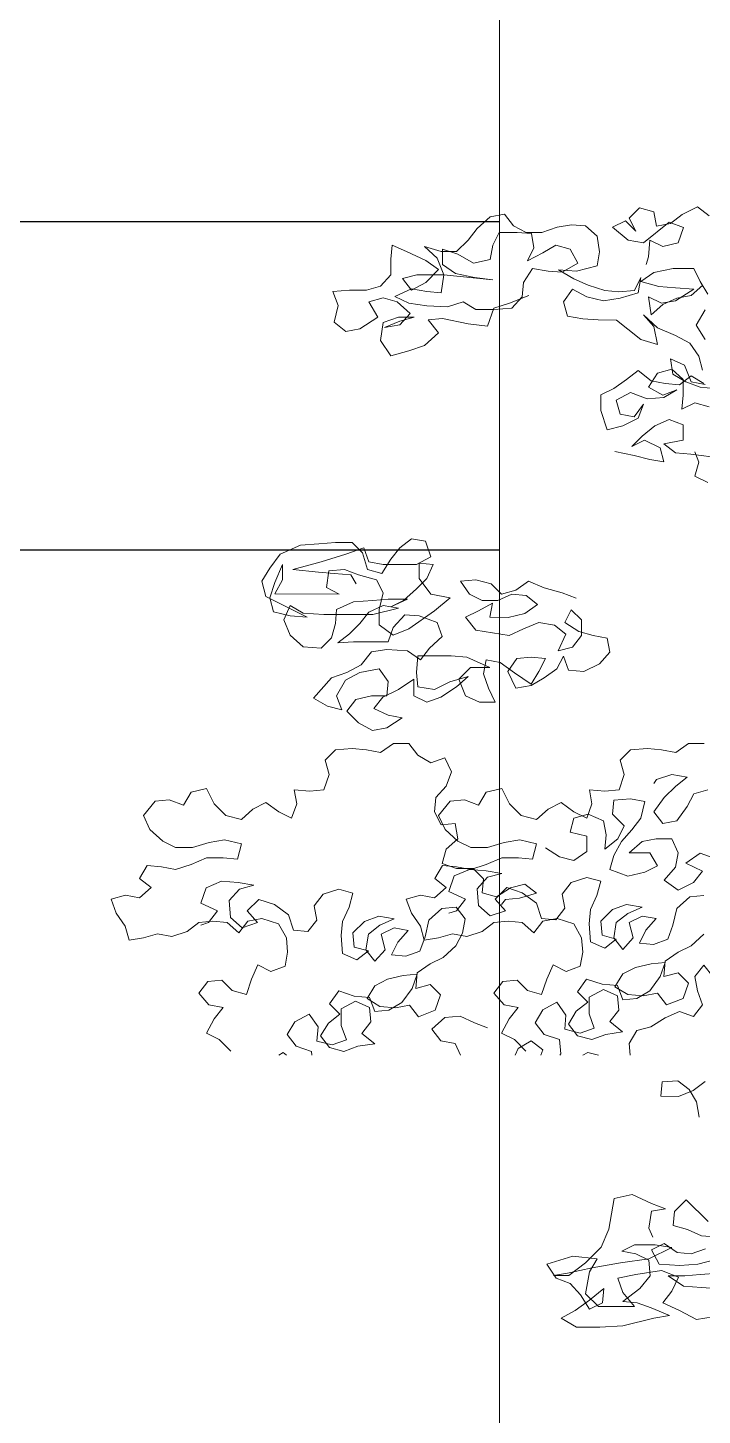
# Model space of a CAD drawing. Header units: metres. Extents: x -58 to 722, y -1100 to 345.
# Drawn here: x 47.756 to 48.269, y -19.5 to -18.443 of the extents above; entities that cross this region are included whole.
import ezdxf

# ---------------------------------------------------------------- set-up
doc = ezdxf.new("R2010")
doc.units = ezdxf.units.M
doc.header["$MEASUREMENT"] = 0
doc.layers.add('FSR_ARQ_006ARBOLES', color=74, linetype='Continuous', lineweight=0)
doc.layers.add('muro bajo', color=33, linetype='Continuous', lineweight=9)
doc.layers.add('FSR_ARQ_29PERFILES ACERO', color=143, linetype='Continuous')

# ---------------------------------------------------------------- blocks, each defined once
blk = doc.blocks.new('arboles fsr 01')
at = {"layer": 'FSR_ARQ_006ARBOLES'}
for points in [[(186.00585, -35.07788), (185.99512, -35.08216), (185.98653, -35.08501), (185.98295, -35.09502), (185.97222, -35.09358), (185.95792, -35.09071), (185.95005, -35.09142), (185.95577, -35.09857), (185.94789, -35.10572), (185.93931, -35.10857), (185.92929, -35.11142), (185.92358, -35.10283), (185.92502, -35.09282), (185.9336, -35.08997), (185.94219, -35.08998), (185.93432, -35.09212), (185.92573, -35.09568), (185.93432, -35.09426), (185.94004, -35.08783), (185.9329, -35.08139), (185.92503, -35.07923), (185.91716, -35.08137), (185.92216, -35.08996), (185.91214, -35.09639), (185.90427, -35.09781), (185.89784, -35.0928), (185.9, -35.0835), (185.89714, -35.07563), (185.90644, -35.07493), (185.91574, -35.07493), (185.92361, -35.0728), (185.92934, -35.06636), (185.92934, -35.05778), (185.93007, -35.04992), (185.93793, -35.0535), (185.94865, -35.05852), (185.9558, -35.06353), (185.94864, -35.07067), (185.94077, -35.07496), (185.93577, -35.06852), (185.94364, -35.06638), (185.95866, -35.06639), (185.98583, -35.06928), (185.97582, -35.06784), (185.9651, -35.06568), (185.95795, -35.06067), (185.95796, -35.05209), (185.96654, -35.05496), (185.97511, -35.05997), (185.98441, -35.05783), (185.98585, -35.04997), (185.98943, -35.04282), (185.99945, -35.04283), (186.00731, -35.04355), (186.00874, -35.05142), (186.00515, -35.05857), (186.01374, -35.05428), (186.0209, -35.05), (186.02876, -35.05215), (186.03304, -35.06002), (186.02446, -35.06502), (186.01659, -35.0643), (186.00801, -35.06286), (186.003, -35.07072), (186.00227, -35.07859), (185.99655, -35.08502), (185.98653, -35.08573), (185.97652, -35.08572), (185.96937, -35.08142), (185.96079, -35.08427), (185.94935, -35.08355), (185.93933, -35.08211), (185.93147, -35.07852), (185.94077, -35.07424), (185.94935, -35.07568), (185.95722, -35.0764), (185.95866, -35.06639), (185.95509, -35.05709), (185.94794, -35.05065), (185.95724, -35.05352), (185.96582, -35.05352), (185.97226, -35.04709), (185.97728, -35.04066), (185.98443, -35.03423), (185.9923, -35.03281), (185.9973, -35.03925), (186.00445, -35.04283), (186.01303, -35.04284), (186.02162, -35.03999), (186.02949, -35.03856), (186.03735, -35.03929), (186.04379, -35.04501), (186.04521, -35.0536), (186.04377, -35.06146), (186.03233, -35.06431), (186.02231, -35.06359), (186.03089, -35.0686), (186.03876, -35.07219), (186.04805, -35.07506), (186.05592, -35.07578), (186.0645, -35.07507), (186.06808, -35.06792), (186.06664, -35.0765), (186.05663, -35.07935), (186.04733, -35.08078), (186.03803, -35.07862), (186.03017, -35.07432), (186.02516, -35.08147), (186.0273, -35.08934), (186.03588, -35.09078), (186.04446, -35.0915), (186.05447, -35.09151), (186.0609, -35.09652), (186.06805, -35.10225), (186.07735, -35.10512), (186.07521, -35.09511), (186.06949, -35.08866), (186.07735, -35.09582), (186.08736, -35.10012), (186.09523, -35.10442), (186.10023, -35.11158), (186.10236, -35.11945)], [(186.10379, -35.12732), (186.09592, -35.12588), (186.09235, -35.11658), (186.08449, -35.11299), (186.08591, -35.12158), (186.09306, -35.12588), (186.10093, -35.12874), (186.10879, -35.12947)], [(186.10381, -35.10228), (186.09881, -35.09441), (186.10383, -35.08583)], [(186.10526, -35.07725), (186.10098, -35.0701), (186.09741, -35.06294), (186.08597, -35.06293), (186.07524, -35.06507), (186.06808, -35.07007), (186.07809, -35.07294), (186.08739, -35.07366), (186.0974, -35.07439), (186.08738, -35.08081), (186.07951, -35.08224), (186.07236, -35.07865), (186.07378, -35.08867), (186.08023, -35.08295), (186.0881, -35.07938), (186.09597, -35.07796), (186.10241, -35.07224)], [(186.10602, -35.03363), (186.09959, -35.02861), (186.091, -35.0329), (186.08456, -35.0379), (186.07669, -35.03932), (186.07527, -35.03145), (186.0674, -35.0293), (186.06168, -35.03502), (186.06525, -35.04217), (186.05953, -35.03645), (186.05237, -35.04001), (186.06095, -35.04717), (186.06953, -35.04861), (186.08384, -35.03718), (186.09171, -35.04005), (186.08884, -35.04863), (186.08026, -35.05077), (186.07311, -35.04719), (186.07238, -35.05648), (186.07095, -35.06077)], [(186.0537, -35.16463), (186.06443, -35.16678), (186.07301, -35.16893), (186.08087, -35.17037), (186.07874, -35.1625), (186.07016, -35.1582), (186.063, -35.16177), (186.06873, -35.15606), (186.07589, -35.15034), (186.08376, -35.14677), (186.09162, -35.14964), (186.09161, -35.15822), (186.08088, -35.16036), (186.08732, -35.16537), (186.0959, -35.16609), (186.10734, -35.16754)], [(186.10593, -35.13964), (186.09807, -35.13749), (186.09091, -35.14106), (186.09164, -35.13319), (186.09164, -35.12461), (186.08521, -35.11888), (186.07734, -35.12102), (186.07233, -35.12888), (186.08019, -35.13318), (186.08806, -35.13033), (186.08091, -35.13461), (186.07161, -35.13532), (186.06232, -35.13173), (186.05444, -35.13602), (186.05658, -35.14389), (186.06445, -35.14533), (186.06946, -35.13818), (186.06659, -35.14604), (186.05801, -35.15033), (186.04942, -35.15246), (186.04586, -35.14173), (186.04586, -35.13315), (186.05302, -35.12958), (186.06018, -35.12458), (186.06662, -35.11958), (186.07376, -35.12531), (186.08163, -35.12675), (186.0895, -35.12747), (186.09594, -35.12247), (186.10309, -35.12677)], [(186.10518, -35.18184), (186.09803, -35.17825), (186.10019, -35.17039), (186.09804, -35.16467)], [(186.03225, -35.24595), (186.02439, -35.24309), (186.01438, -35.24022), (186.0058, -35.23663), (185.99864, -35.24163), (185.99077, -35.24377), (185.98506, -35.23804), (185.97648, -35.23589), (185.96789, -35.2366), (185.97289, -35.24375), (185.98004, -35.24734), (185.98862, -35.24735), (185.99649, -35.24378), (186.00436, -35.2445), (186.01079, -35.24951), (186.00364, -35.25451), (185.99434, -35.25665), (185.98432, -35.25664), (185.98576, -35.24877), (185.97789, -35.25306), (185.97074, -35.25663), (185.97645, -35.26378), (185.99504, -35.26666), (186.00291, -35.26309), (186.0115, -35.25952), (186.02008, -35.26096), (186.02651, -35.26597), (186.02221, -35.27527), (186.03008, -35.27313), (186.03509, -35.2667), (186.0351, -35.25812), (186.02939, -35.25239), (186.0258, -35.25954), (186.03367, -35.26455), (186.04153, -35.2667), (186.0494, -35.26814), (186.05082, -35.27601), (186.04509, -35.28244), (186.03651, -35.28672), (186.02792, -35.286), (186.02507, -35.27813), (186.02149, -35.28528), (186.01433, -35.29028), (186.00718, -35.29457), (185.99859, -35.29599), (185.99431, -35.28669), (185.99932, -35.27954), (186.00719, -35.27883), (186.01506, -35.27955), (186.01147, -35.2867), (186.00718, -35.29385), (185.99789, -35.2874), (185.99002, -35.28168), (185.98216, -35.28024), (185.98072, -35.2881), (185.98357, -35.29597), (185.98714, -35.30384), (185.97856, -35.30384), (185.9707, -35.30025), (185.96713, -35.29095), (185.97357, -35.28452), (185.9843, -35.28453), (185.97143, -35.2788), (185.96285, -35.27807), (185.94425, -35.27806), (185.94353, -35.28735), (185.94424, -35.29522), (185.95353, -35.29666), (185.96212, -35.29238), (185.97214, -35.28953), (185.96569, -35.29524), (185.95711, -35.30096), (185.94924, -35.30381), (185.94209, -35.30023), (185.9421, -35.29093), (185.93351, -35.29664), (185.92492, -35.30093), (185.91991, -35.30736), (185.92777, -35.31094), (185.93564, -35.31238), (185.92705, -35.31809), (185.91918, -35.31952), (185.91132, -35.31522), (185.90489, -35.30878), (185.9099, -35.30234), (185.91849, -35.30021), (185.92707, -35.30021), (185.92779, -35.29235), (185.92279, -35.28519), (185.91206, -35.28733), (185.90419, -35.29161), (185.89918, -35.30019), (185.90203, -35.30806), (185.89416, -35.3059), (185.8863, -35.30161), (185.89632, -35.29017), (185.90491, -35.28732), (185.91278, -35.28304), (185.91851, -35.27589), (185.92709, -35.27447), (185.93853, -35.27519), (185.94568, -35.2802), (185.95069, -35.27377), (185.95785, -35.26734), (185.955, -35.25947), (185.94499, -35.25589), (185.93712, -35.25517), (185.93068, -35.26231), (185.92781, -35.27018), (185.9085, -35.27016), (185.89992, -35.27087), (185.90636, -35.26586), (185.91209, -35.26015), (185.9171, -35.25372), (185.92497, -35.25015), (185.93355, -35.25159), (185.91924, -35.25515), (185.89207, -35.25512), (185.88062, -35.2544), (185.87347, -35.2501), (185.86989, -35.25796), (185.87346, -35.26655), (185.88061, -35.27299), (185.89062, -35.27372), (185.89634, -35.268), (185.8985, -35.26014), (185.89922, -35.25227), (185.90852, -35.24799), (185.91925, -35.24728), (185.92783, -35.24657), (185.93856, -35.24658), (185.92926, -35.25087), (185.93641, -35.2473), (185.94357, -35.24087), (185.9493, -35.23515), (185.95288, -35.22729), (185.94502, -35.22656), (185.94501, -35.23515), (185.95144, -35.24374), (185.96216, -35.24589), (185.95357, -35.25303), (185.93926, -35.26303), (185.93068, -35.2666), (185.92281, -35.26087), (185.92282, -35.25229), (185.92498, -35.243), (185.92141, -35.23584), (185.9114, -35.23297), (185.90353, -35.2301), (185.89495, -35.23081), (185.89351, -35.24011), (185.90066, -35.24369), (185.8649, -35.24366), (185.8692, -35.23579), (185.8692, -35.22721), (185.8649, -35.23722), (185.86204, -35.2458), (185.86417, -35.25367), (185.87347, -35.25582), (185.88277, -35.25655), (185.85989, -35.24508), (185.85775, -35.2365), (185.86205, -35.22935), (185.86778, -35.22149), (185.87923, -35.21649), (185.88924, -35.21579), (185.89854, -35.21508), (185.90784, -35.21509), (185.91355, -35.22081), (185.9164, -35.23011), (185.92427, -35.23227), (185.92928, -35.2244), (185.9343, -35.21797), (185.94074, -35.21297), (185.9486, -35.21441), (185.95146, -35.22299), (185.94359, -35.22728), (185.92499, -35.22726), (185.91712, -35.22582), (185.91427, -35.21795), (185.90425, -35.22152), (185.89066, -35.2258), (185.87492, -35.23008), (185.88923, -35.23152), (185.89781, -35.23224), (185.9071, -35.23297), (185.90996, -35.23798)], [(185.84048, -35.49758), (185.83405, -35.49114), (185.8269, -35.48756), (185.8312, -35.47969), (185.83621, -35.47326), (185.82835, -35.47182), (185.82263, -35.46538), (185.82765, -35.45895), (185.83551, -35.45824), (185.84123, -35.46397), (185.84909, -35.46612), (185.85196, -35.45754), (185.85555, -35.44968), (185.86269, -35.45326), (185.87056, -35.45041), (185.872, -35.44254), (185.87129, -35.43467), (185.86701, -35.4268), (185.85772, -35.42393), (185.84985, -35.42536), (185.84483, -35.43179), (185.8384, -35.42606), (185.83054, -35.42534), (185.82267, -35.42605), (185.81623, -35.43105), (185.80764, -35.4339), (185.79978, -35.43246), (185.79191, -35.4346), (185.78404, -35.43602), (185.7819, -35.42815), (185.7769, -35.421), (185.77405, -35.41313), (185.78192, -35.41099), (185.78978, -35.41243), (185.79622, -35.40671), (185.78979, -35.4017), (185.79409, -35.39455), (185.80196, -35.39527), (185.80982, -35.39671), (185.81841, -35.39386), (185.82699, -35.39029), (185.83629, -35.3903), (185.84416, -35.39102), (185.84631, -35.38244), (185.83701, -35.38029), (185.82843, -35.38171), (185.81913, -35.38456), (185.80983, -35.38455), (185.80268, -35.38097), (185.79554, -35.37453), (185.79197, -35.36666), (185.79841, -35.3588), (185.80628, -35.35809), (185.81415, -35.36096), (185.81844, -35.35381), (185.82703, -35.35167), (185.83131, -35.36026), (185.83774, -35.3667), (185.84632, -35.36885), (185.85276, -35.36314), (185.85992, -35.35957), (185.86707, -35.36458), (185.87422, -35.36816), (185.87708, -35.3603), (185.87566, -35.35243), (185.88424, -35.35315), (185.89211, -35.35244), (185.89498, -35.34386), (185.89284, -35.336), (185.89857, -35.33028), (185.90787, -35.32957), (185.91573, -35.33029), (185.9236, -35.33173), (185.93075, -35.32673), (185.93934, -35.32674), (185.94434, -35.33318), (185.95149, -35.33748), (185.95936, -35.33463), (185.96292, -35.3425), (185.96006, -35.35036), (185.95433, -35.35679), (185.95361, -35.36466), (185.95718, -35.37181), (185.96504, -35.37111), (185.96647, -35.37969), (185.96002, -35.38541), (185.95787, -35.39327), (185.96574, -35.39614), (185.97503, -35.39615), (185.98075, -35.40187), (185.98003, -35.40974), (185.98789, -35.41189), (185.99576, -35.40689), (186.00363, -35.40476), (186.01007, -35.40977), (186.00077, -35.41262), (185.9929, -35.41333), (185.99075, -35.41619)], [(186.00432, -35.49758), (185.99789, -35.49114), (185.99074, -35.48756), (185.99504, -35.47969), (186.00005, -35.47326), (185.99218, -35.47182), (185.98647, -35.46538), (185.99148, -35.45895), (185.99935, -35.45824), (186.00507, -35.46397), (186.01293, -35.46612), (186.0158, -35.45754), (186.01938, -35.44968), (186.02653, -35.45326), (186.0344, -35.45041), (186.03584, -35.44254), (186.03513, -35.43467), (186.03085, -35.4268), (186.02155, -35.42393), (186.01368, -35.42536), (186.00867, -35.43179), (186.00224, -35.42606), (185.99437, -35.42534), (185.9865, -35.42605), (185.98006, -35.43105), (185.97148, -35.4339), (185.96361, -35.43246), (185.95574, -35.4346), (185.94788, -35.43602), (185.94574, -35.42815), (185.94074, -35.421), (185.93788, -35.41313), (185.94575, -35.41099), (185.95362, -35.41243), (185.96006, -35.40671), (185.95363, -35.4017), (185.95793, -35.39455), (185.96579, -35.39527), (185.97366, -35.39671), (185.98224, -35.39386), (185.99083, -35.39029), (186.00013, -35.3903), (186.00799, -35.39102), (186.01015, -35.38244), (186.00085, -35.38029), (185.99227, -35.38171), (185.98297, -35.38456), (185.97367, -35.38455), (185.96652, -35.38097), (185.95937, -35.37453), (185.95581, -35.36666), (185.96225, -35.3588), (185.97012, -35.35809), (185.97798, -35.36096), (185.98228, -35.35381), (185.99086, -35.35167), (185.99515, -35.36026), (186.00158, -35.3667), (186.01016, -35.36885), (186.0166, -35.36314), (186.02376, -35.35957), (186.0309, -35.36458), (186.03805, -35.36816), (186.04092, -35.3603), (186.0395, -35.35243), (186.04808, -35.35315), (186.05595, -35.35244), (186.05881, -35.34386), (186.05668, -35.336), (186.0624, -35.33028), (186.0717, -35.32957), (186.07957, -35.33029), (186.08743, -35.33173), (186.09459, -35.32673), (186.10317, -35.32674)], [(186.01515, -35.38459), (186.02301, -35.3896), (186.03088, -35.39176), (186.03803, -35.38676), (186.03804, -35.37817), (186.02875, -35.37602), (186.0309, -35.36816), (186.03877, -35.36602), (186.04735, -35.3696), (186.04877, -35.37747), (186.04805, -35.38534), (186.05521, -35.37962), (186.05879, -35.37247), (186.05236, -35.36603), (186.05308, -35.35816), (186.06238, -35.35746), (186.07024, -35.35889), (186.06809, -35.36819), (186.06308, -35.37462), (186.05735, -35.38105), (186.05305, -35.38892), (186.0509, -35.39678), (186.06091, -35.40037), (186.07021, -35.39823), (186.07736, -35.39466), (186.07308, -35.3875), (186.06164, -35.38749), (186.06879, -35.38106), (186.07666, -35.37964), (186.08524, -35.37965), (186.08881, -35.38752), (186.08738, -35.39538), (186.08093, -35.40253), (186.08879, -35.40826), (186.09738, -35.40398), (186.10239, -35.39754), (186.0931, -35.39324), (186.10097, -35.38753), (186.10884, -35.3904)], [(186.10529, -35.35249), (186.09743, -35.35463), (186.09384, -35.36178), (186.08811, -35.36964), (186.08025, -35.37106), (186.07525, -35.36462), (186.08097, -35.35676), (186.08742, -35.35033), (186.09386, -35.34533), (186.08528, -35.34389), (186.07669, -35.34674), (186.07526, -35.34889)], [(186.02315, -35.49982), (186.02363, -35.49903), (186.02292, -35.49116), (186.01434, -35.48829), (186.00934, -35.48185), (186.01364, -35.4747), (186.02151, -35.47042), (186.02651, -35.47758), (186.02579, -35.48544), (186.03437, -35.4876), (186.04224, -35.48474), (186.03938, -35.47687), (186.03939, -35.46758), (186.04726, -35.46329), (186.05513, -35.46687), (186.05583, -35.47474), (186.05082, -35.48117), (186.05797, -35.4869), (186.04867, -35.48832), (186.0408, -35.49118), (186.03293, -35.48903), (186.02793, -35.48258), (186.03223, -35.47544), (186.03867, -35.47044), (186.03296, -35.46471), (186.03797, -35.45756), (186.04655, -35.46043), (186.05513, -35.46115), (186.05799, -35.46902), (186.06585, -35.46832), (186.07301, -35.46403), (186.07874, -35.45617), (186.08161, -35.4483), (186.07374, -35.44901), (186.06515, -35.45115), (186.058, -35.45472), (186.0537, -35.46187), (186.06085, -35.46616), (186.06943, -35.46689), (186.0773, -35.46546), (186.0823, -35.47191), (186.0916, -35.46834), (186.09447, -35.45976), (186.08875, -35.45403), (186.08088, -35.45617), (186.08161, -35.44759), (186.08876, -35.44259), (186.09592, -35.43902), (186.10308, -35.43259)], [(186.1031, -35.41113), (186.09523, -35.41184), (186.08807, -35.41827), (186.08592, -35.42757), (186.08305, -35.43543), (186.07518, -35.43829), (186.06731, -35.43756), (186.07089, -35.43041), (186.07662, -35.42398), (186.06876, -35.42255), (186.0616, -35.42611), (186.06374, -35.4347), (186.05801, -35.44113), (186.05301, -35.43469), (186.05445, -35.42611), (186.06089, -35.42111), (186.06876, -35.41754), (186.06018, -35.4161), (186.05231, -35.41895), (186.04587, -35.42539), (186.04657, -35.43325), (186.05444, -35.43541), (186.048, -35.44041), (186.04013, -35.43682), (186.03943, -35.42681), (186.04015, -35.41894), (186.04373, -35.41108), (186.04589, -35.40321), (186.03802, -35.40106), (186.02944, -35.40391), (186.02442, -35.41035), (186.02585, -35.41821), (186.02084, -35.42465), (186.01297, -35.42392), (186.01012, -35.41534), (186.00225, -35.40961), (185.99367, -35.40674), (185.98723, -35.41317), (185.99295, -35.41961), (185.98436, -35.42247), (185.97793, -35.41674), (185.97722, -35.40744), (185.98295, -35.40101), (185.99082, -35.39887), (185.98224, -35.39743), (185.97294, -35.39671), (185.96436, -35.40028), (185.96149, -35.40886), (185.97078, -35.41316), (185.96577, -35.41959), (185.96148, -35.42102)], [(185.88549, -35.49982), (185.8853, -35.4977), (185.87672, -35.49484), (185.87172, -35.48839), (185.87602, -35.48125), (185.88389, -35.47696), (185.88889, -35.48412), (185.88816, -35.49199), (185.89674, -35.49414), (185.90461, -35.49129), (185.90176, -35.48342), (185.90177, -35.47412), (185.90964, -35.46983), (185.9175, -35.47342), (185.91821, -35.48129), (185.9132, -35.48772), (185.92035, -35.49345), (185.91105, -35.49487), (185.90318, -35.49772), (185.89531, -35.49557), (185.89031, -35.48913), (185.89461, -35.48198), (185.90105, -35.47698), (185.89534, -35.47125), (185.90035, -35.4641), (185.90893, -35.46697), (185.91751, -35.4677), (185.92036, -35.47557), (185.92823, -35.47486), (185.93539, -35.47057), (185.94112, -35.46271), (185.94398, -35.45485), (185.93612, -35.45555), (185.92753, -35.45769), (185.92038, -35.46126), (185.91608, -35.46841), (185.92323, -35.47271), (185.93181, -35.47343), (185.93968, -35.47201), (185.94468, -35.47845), (185.95398, -35.47488), (185.95685, -35.4663), (185.95113, -35.46057), (185.94326, -35.46271), (185.94398, -35.45413), (185.95114, -35.44913), (185.9583, -35.44556), (185.96545, -35.43913), (185.96904, -35.43198), (185.97047, -35.42412), (185.96547, -35.41768), (185.95761, -35.41838), (185.95045, -35.42481), (185.94829, -35.43411), (185.94543, -35.44197), (185.93756, -35.44483), (185.92969, -35.44411), (185.93327, -35.43696), (185.939, -35.43053), (185.93113, -35.42909), (185.92398, -35.43266), (185.92612, -35.44124), (185.92039, -35.44767), (185.91539, -35.44123), (185.91683, -35.43265), (185.92327, -35.42765), (185.93114, -35.42408), (185.92256, -35.42264), (185.91469, -35.4255), (185.90824, -35.43193), (185.90895, -35.4398), (185.91682, -35.44195), (185.91038, -35.44695), (185.90251, -35.44337), (185.90181, -35.43335), (185.90253, -35.42549), (185.90611, -35.41762), (185.90826, -35.40976), (185.9004, -35.4076), (185.89181, -35.41046), (185.8868, -35.41689), (185.88823, -35.42476), (185.88321, -35.43119), (185.87535, -35.43047), (185.87249, -35.42188), (185.86463, -35.41615), (185.85605, -35.41328), (185.84961, -35.41972), (185.85533, -35.42616), (185.84674, -35.42901), (185.84031, -35.42328), (185.8396, -35.41398), (185.84533, -35.40755), (185.8532, -35.40541), (185.84462, -35.40398), (185.83532, -35.40325), (185.82674, -35.40682), (185.82387, -35.4154), (185.83316, -35.4197), (185.82815, -35.42613), (185.82386, -35.42756)], [(186.12738, -35.45121), (186.12022, -35.45621), (186.11664, -35.46336), (186.11377, -35.47122), (186.10805, -35.46478), (186.10806, -35.4562), (186.10306, -35.44975), (186.09805, -35.45619), (186.09947, -35.46405), (186.10232, -35.47192), (186.09731, -35.47836), (186.08945, -35.47549), (186.08158, -35.47906), (186.07371, -35.48406), (186.06584, -35.4862), (186.06154, -35.49334), (186.06212, -35.49982)], [(185.96797, -35.49982), (185.96499, -35.49325), (185.95712, -35.49182), (185.95212, -35.48538), (185.95928, -35.47895), (185.96786, -35.47824), (185.97573, -35.48182), (185.98288, -35.48469)], [(186.10043, -35.53428), (186.09903, -35.52578), (186.0949, -35.51894), (186.08863, -35.51413), (186.07991, -35.51454), (186.07911, -35.5225), (186.08904, -35.52285), (186.09709, -35.51948), (186.10371, -35.51435)], [(185.99835, -35.49982), (186.00003, -35.49615), (186.00719, -35.49186), (186.01362, -35.49688), (186.01254, -35.49982)], [(185.8672, -35.49982), (185.86956, -35.49841), (185.87138, -35.49982)], [(186.0446, -35.49982), (186.03865, -35.49833), (186.0359, -35.49982)], [(186.1054, -35.59228), (186.09326, -35.58012), (186.08681, -35.58655), (186.08609, -35.59441), (186.09396, -35.59657), (186.10182, -35.60015), (186.11112, -35.60087)], [(186.10396, -35.6073), (186.09609, -35.61016), (186.08822, -35.60943), (186.08107, -35.60442), (186.07392, -35.60799), (186.0782, -35.61586), (186.08965, -35.61659), (186.09966, -35.61588), (186.11039, -35.61303)], [(186.1111, -35.6209), (186.10108, -35.6216), (186.0925, -35.62231), (186.0832, -35.6223), (186.09178, -35.62803), (186.10179, -35.62876), (186.10966, -35.62948)], [(186.10821, -35.64521), (186.09892, -35.64663), (186.08962, -35.64162), (186.08033, -35.63732), (186.08534, -35.63089), (186.08892, -35.62302), (186.07963, -35.61944), (186.06532, -35.62157), (186.05531, -35.62371), (186.05816, -35.63158), (186.06459, -35.63945), (186.04457, -35.63943), (186.03742, -35.63227), (186.03958, -35.62012), (186.04388, -35.61297), (186.03029, -35.61153), (186.01598, -35.6158), (186.02098, -35.62368), (186.02884, -35.62654), (186.03456, -35.63299), (186.03956, -35.64086), (186.04671, -35.63729), (186.04744, -35.62942), (186.03956, -35.63585), (186.03169, -35.64157), (186.02382, -35.64585), (186.0324, -35.65086), (186.04527, -35.65088), (186.05815, -35.65017), (186.07531, -35.6459), (186.0839, -35.64447), (186.07389, -35.64017), (186.06603, -35.63731), (186.05816, -35.63658), (186.06746, -35.62944), (186.07319, -35.62229), (186.07248, -35.61371), (186.06533, -35.61013), (186.05747, -35.60869), (186.06462, -35.60512), (186.07607, -35.60513), (186.08536, -35.60657), (186.07248, -35.613), (186.05675, -35.61513), (186.04101, -35.61797), (186.02742, -35.62082), (186.01955, -35.62224), (186.02813, -35.62225), (186.03744, -35.61511), (186.04603, -35.60653), (186.05033, -35.59653), (186.0532, -35.57936), (186.06322, -35.57723), (186.07394, -35.58224), (186.08181, -35.58511), (186.07394, -35.58653), (186.0725, -35.59583), (186.07464, -35.60084)]]:
    blk.add_lwpolyline(points, dxfattribs=at)

msp = doc.modelspace()

# ---------------------------------------------------------------- linework, layer by layer
at = {"layer": 'FSR_ARQ_29PERFILES ACERO', "ltscale": 0.005}
for points in [[(48.115, -18.5912), (46.265, -18.5912)], [(48.115, -18.8412), (46.265, -18.8412)]]:
    msp.add_lwpolyline(points, dxfattribs=at)
at = {"layer": 'muro bajo', "ltscale": 0.005}
msp.add_lwpolyline([(48.115, -20.9412), (48.115, -17.9512)], dxfattribs=at)

# ---------------------------------------------------------------- block references
at = {"layer": 'FSR_ARQ_006ARBOLES', "xscale": 1.371082351148036, "yscale": 1.371082351148036, "zscale": 1.371082351148036}
msp.add_blockref('arboles fsr 01', (-206.8922, 29.4475), dxfattribs=at)

doc.saveas('drawing.dxf')
